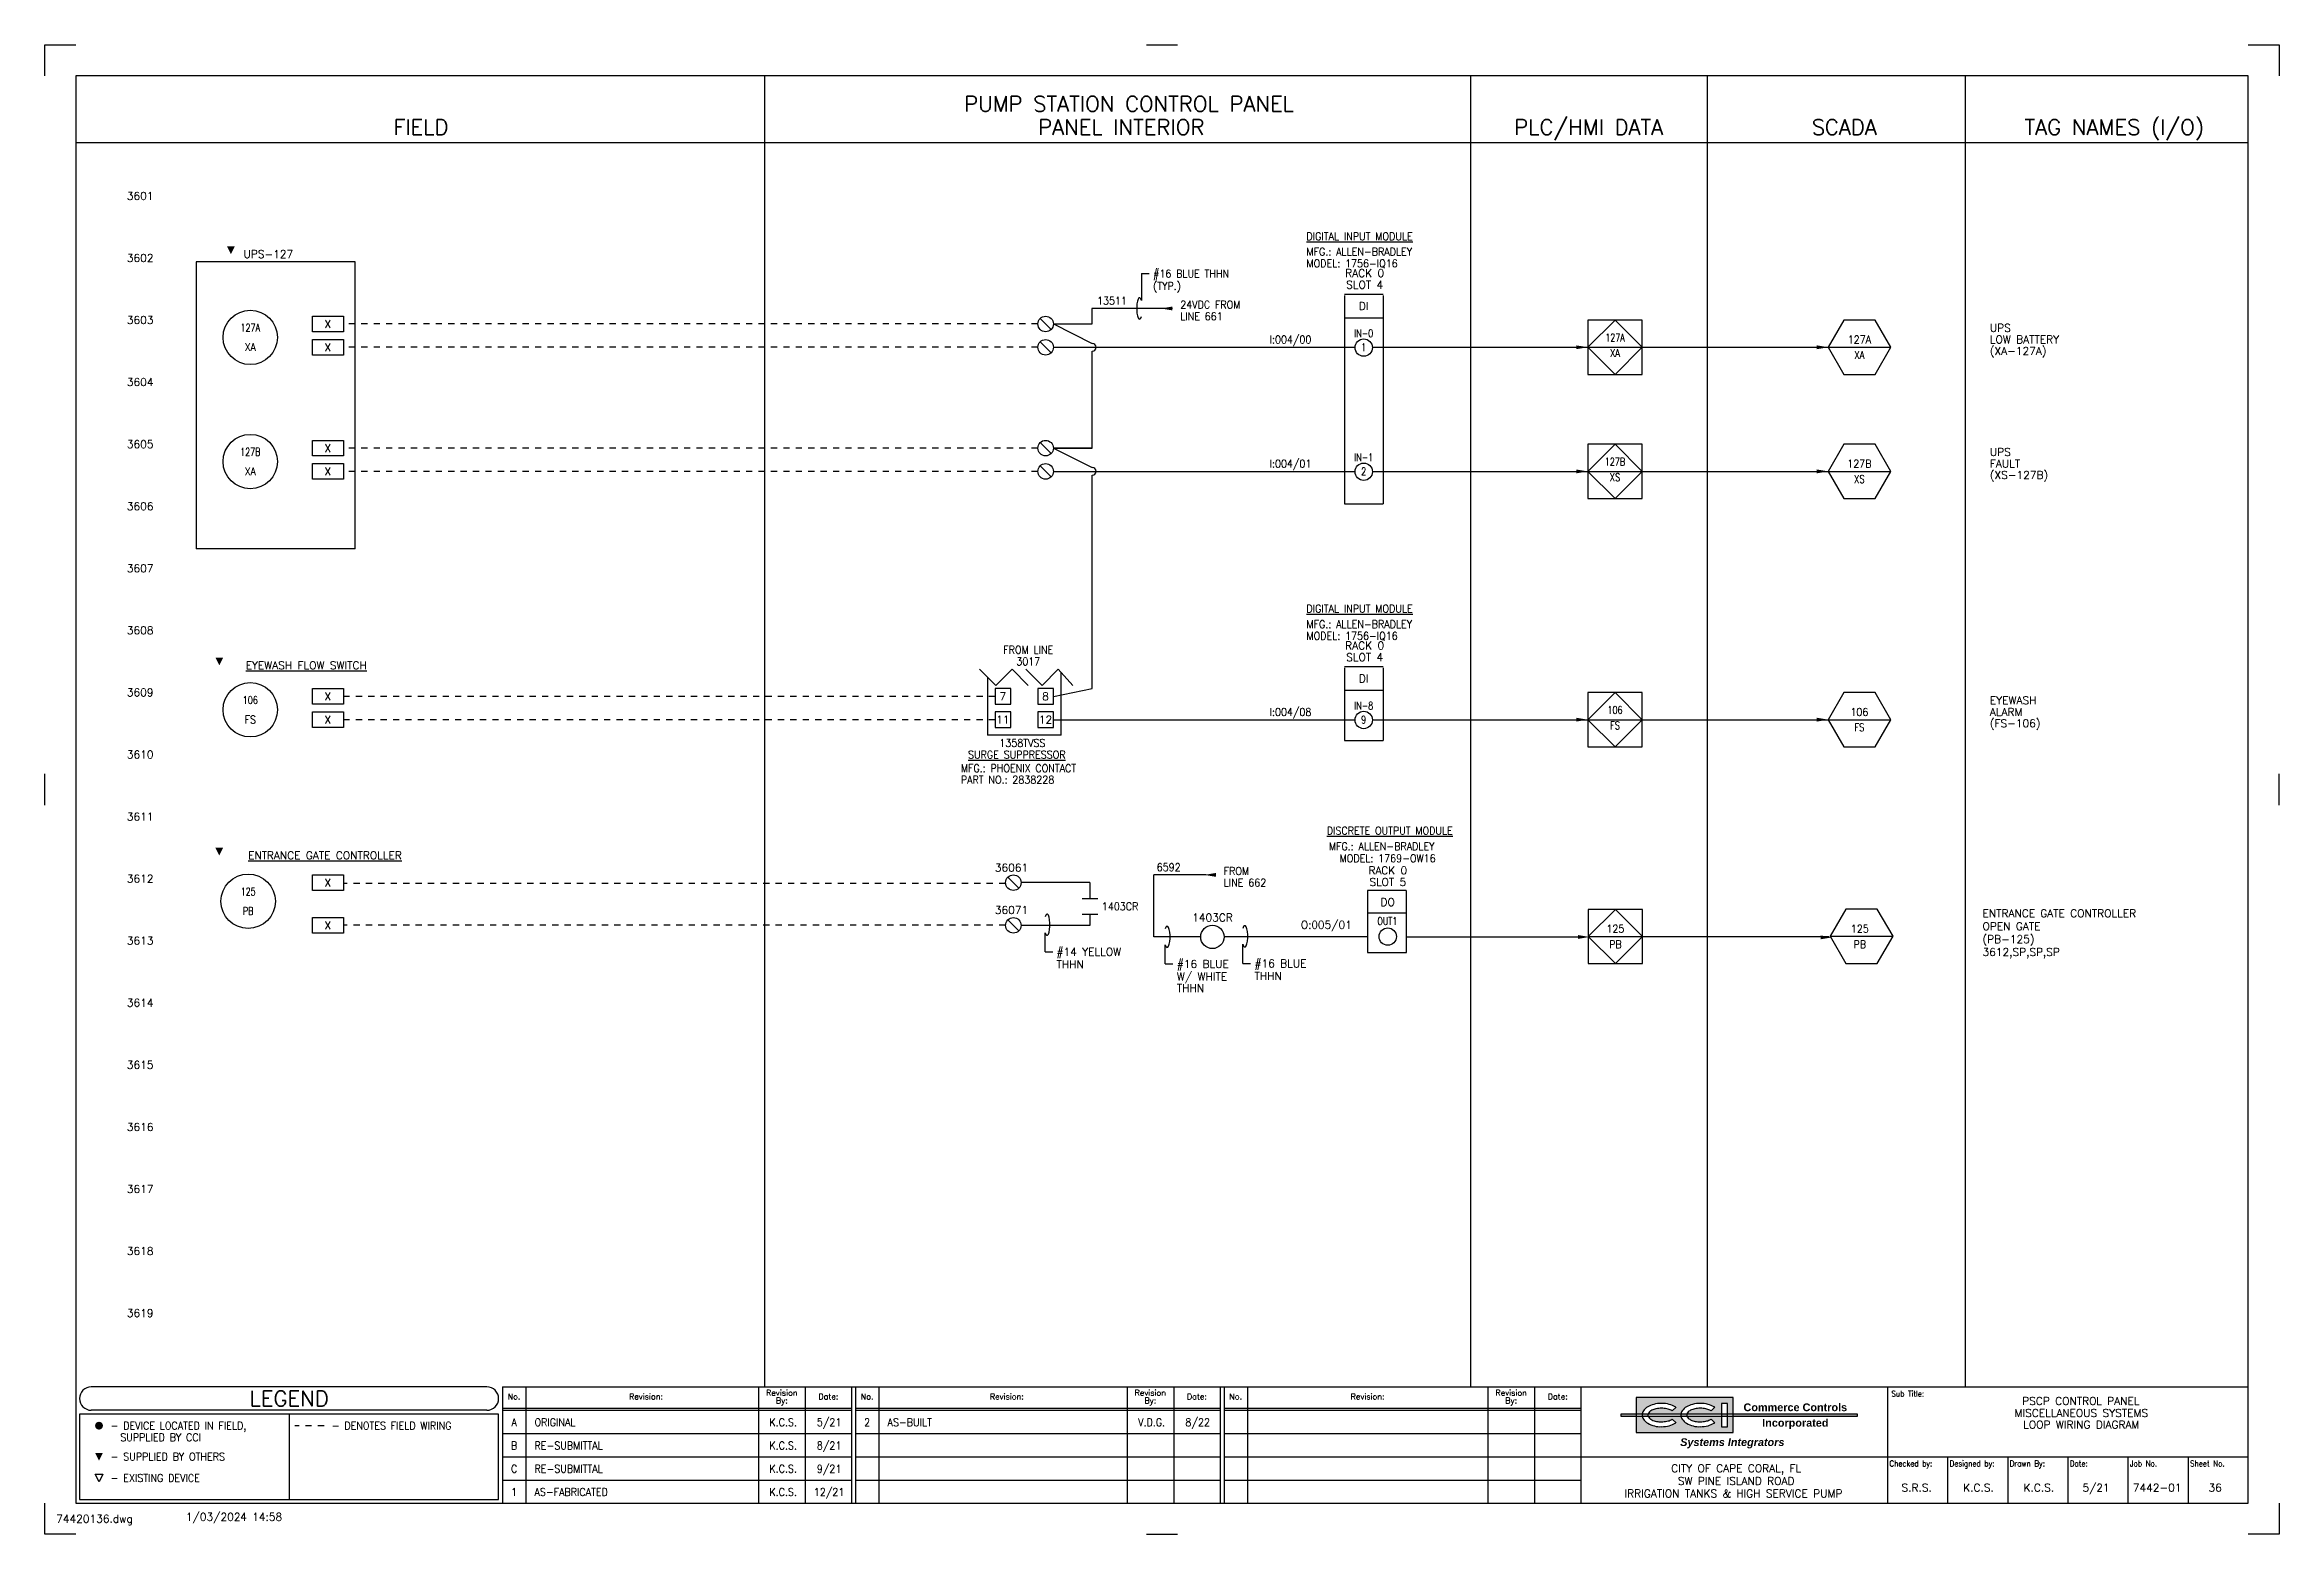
# Model space of a CAD drawing. Extents: x 0 to 36, y 0 to 24.
import ezdxf
from ezdxf.enums import TextEntityAlignment as Align

# ---------------------------------------------------------------- set-up
doc = ezdxf.new("R2010")
doc.units = 0
doc.header["$LTSCALE"] = 0.5
doc.header["$MEASUREMENT"] = 0
doc.linetypes.add('HIDDEN2', pattern=[0.1875, 0.125, -0.0625])
doc.layers.get('0').update_dxf_attribs({"linetype": 'CONTINUOUS'})
for name, color, linetype in [('02_i1769-IF8-ANALOG-', 32, 'CONTINUOUS'), ('BORDER', 2, 'CONTINUOUS'), ('CUT-MARK', 5, 'CONTINUOUS')]:
    doc.layers.add(name, color=color, linetype=linetype)
doc.styles.add('arial', font='arialbd.ttf')
doc.styles.add('arialitalic', font='arialbi.ttf')
doc.styles.add('ROMANS', font='ROMANS.shx')
doc.linetypes.add('FENCELINE1', pattern='A,0.25,-0.1,[133,ltypeshp.shx,S=0.1,R=0,X=-0.1,Y=0],-0.1,1', length=1.45)

# ---------------------------------------------------------------- blocks, each defined once
blk = doc.blocks.new('CUTMARK')
at = {"color": 5}
for p, q in [((0, 23.5), (0, 24)), ((0, 24), (0.5, 24)), ((17.75, 24), (18.25, 24)), ((35.5, 24), (36, 24)), ((36, 24), (36, 23.5)), ((0, 11.75), (0, 12.25)), ((36, 11.75), (36, 12.25)), ((0, 0), (0, 0.5)), ((36, 0.5), (36, 0)), ((0.5, 0), (0, 0)), ((17.75, 0), (18.25, 0)), ((36, 0), (35.5, 0))]:
    blk.add_line(p, q, dxfattribs=at)
blk = doc.blocks.new('FCIRLEG')
at = {"color": 5, "const_width": 0.0625}
blk.add_lwpolyline([(-0.03125, 0, 1), (0.03125, 0, 1)], format="xyb", close=True, dxfattribs=at)
blk = doc.blocks.new('FTRIULEG')
at = {"color": 5}
blk.add_solid([(0, 0.125), (0, 0.125), (-0.0625, 0), (0.0625, 0)], dxfattribs=at)
blk = doc.blocks.new('CCILOGO3')
h = blk.add_hatch(color=256)
h.paths.add_polyline_path([(25.922, 2.094, -0.060974), (26.047, 2.109, -0.060974), (26.172, 2.094, -0.074343), (26.268, 2.054, -0.016679), (26.281, 2.046), (26.221, 1.988, 0.036094), (26.202, 1.999, 0.064948), (26.135, 2.022, 0.051099), (26.047, 2.031, 0.051099), (25.958, 2.022, 0.064948), (25.892, 1.999, 0.104203), (25.841, 1.959, 0.105248), (25.83, 1.937), (26.36, 1.937, -0.117879), (26.38, 1.988, -0.106943), (26.451, 2.054, -0.074343), (26.547, 2.094, -0.060974), (26.672, 2.109, -0.060974), (26.797, 2.094, -0.074343), (26.893, 2.054, -0.016679), (26.906, 2.046), (26.846, 1.988, 0.036094), (26.827, 1.999, 0.064948), (26.76, 2.022, 0.051099), (26.672, 2.031, 0.051099), (26.583, 2.022, 0.064948), (26.517, 1.999, 0.104203), (26.466, 1.959, 0.105248), (26.455, 1.937), (27.016, 1.937), (27.016, 2.109), (27.109, 2.109), (27.109, 1.937), (27.203, 1.937), (27.203, 2.203), (25.641, 2.203), (25.641, 1.937), (25.735, 1.937, -0.117879), (25.755, 1.988, -0.106943), (25.826, 2.054, -0.074343)])
h.paths.add_polyline_path([(25.826, 1.789, -0.106943), (25.755, 1.856, -0.117879), (25.735, 1.906), (25.641, 1.906), (25.641, 1.641), (27.203, 1.641), (27.203, 1.906), (27.109, 1.906), (27.109, 1.734), (27.016, 1.734), (27.016, 1.906), (26.455, 1.906, 0.105248), (26.466, 1.885, 0.104203), (26.517, 1.845, 0.064948), (26.592, 1.819, 0.063643), (26.672, 1.812, 0.051099), (26.76, 1.822, 0.064948), (26.827, 1.845, 0.036094), (26.846, 1.856), (26.906, 1.798, -0.016679), (26.893, 1.789, -0.074343), (26.797, 1.75, -0.060974), (26.672, 1.734, -0.074995), (26.558, 1.745, -0.074343), (26.451, 1.789, -0.106943), (26.38, 1.856, -0.117879), (26.36, 1.906), (25.83, 1.906, 0.105248), (25.841, 1.885, 0.104203), (25.892, 1.845, 0.064948), (25.967, 1.819, 0.063643), (26.047, 1.812, 0.051099), (26.135, 1.822, 0.064948), (26.202, 1.845, 0.036094), (26.221, 1.856), (26.281, 1.798, -0.016679), (26.268, 1.789, -0.074343), (26.172, 1.75, -0.060974), (26.047, 1.734, -0.074995), (25.933, 1.745, -0.074343)])
h.paths.add_polyline_path([(25.641, 1.906), (25.641, 1.937), (25.391, 1.937), (25.391, 1.906)])
h.paths.add_polyline_path([(25.83, 1.906, -0.068202), (25.828, 1.922, -0.068202), (25.83, 1.937), (25.735, 1.937, 0.033731), (25.734, 1.922, 0.033731), (25.735, 1.906)])
h.paths.add_polyline_path([(26.455, 1.906, -0.068202), (26.453, 1.922, -0.068202), (26.455, 1.937), (26.36, 1.937, 0.033731), (26.359, 1.922, 0.033731), (26.36, 1.906)])
h.paths.add_polyline_path([(27.109, 1.906), (27.109, 1.937), (27.016, 1.937), (27.016, 1.906)])
h.paths.add_polyline_path([(29.203, 1.906), (29.203, 1.937), (27.203, 1.937), (27.203, 1.906)])
for p, q in [((27.203, 2.203), (25.641, 2.203)), ((25.641, 2.203), (25.641, 1.641)), ((27.203, 1.641), (27.203, 2.203)), ((29.203, 1.937), (25.391, 1.937)), ((25.391, 1.937), (25.391, 1.906)), ((25.391, 1.906), (29.203, 1.906)), ((26.221, 1.988), (26.281, 2.046)), ((26.221, 1.856), (26.281, 1.798)), ((26.846, 1.988), (26.906, 2.046)), ((26.846, 1.856), (26.906, 1.798)), ((27.109, 2.109), (27.016, 2.109)), ((27.016, 2.109), (27.016, 1.734)), ((27.109, 1.734), (27.109, 2.109)), ((29.203, 1.906), (29.203, 1.937)), ((25.641, 1.641), (27.203, 1.641)), ((27.016, 1.734), (27.109, 1.734))]:
    blk.add_line(p, q)
for centre, radius, start, end in [((25.851, 1.922), 0.116, 145.3805, 180), ((25.851, 1.922), 0.116, 180, 214.6195), ((25.944, 1.857), 0.23, 120.9638, 145.3805), ((25.944, 1.987), 0.23, 214.6195, 239.0362), ((26.006, 1.754), 0.35, 103.9568, 120.9638), ((25.886, 1.922), 0.0581, 140.3607, 180), ((25.886, 1.922), 0.0581, 180, 219.6393), ((25.962, 1.859), 0.157, 116.5651, 140.3607), ((25.962, 1.985), 0.157, 219.6393, 243.4349), ((26.013, 1.757), 0.271, 101.7009, 116.5651), ((26.028, 2.117), 0.305, 243.4349, 258.2991), ((26.047, 1.59), 0.519, 90, 103.9568), ((26.047, 1.595), 0.436, 90, 101.7009), ((26.031, 2.129), 0.317, 258.2991, 272.8654), ((26.047, 1.59), 0.519, 76.0432, 90), ((26.047, 1.595), 0.436, 78.2991, 90), ((26.047, 2.249), 0.436, 270, 281.7009), ((26.08, 1.757), 0.271, 63.4349, 78.2991), ((26.08, 2.087), 0.271, 281.7009, 296.5651), ((26.088, 1.754), 0.35, 59.0362, 76.0432), ((26.131, 1.859), 0.157, 55.1664, 63.4349), ((26.131, 1.985), 0.157, 296.5651, 304.8336), ((26.149, 1.857), 0.23, 55.214, 59.0362), ((26.476, 1.922), 0.116, 145.3805, 180), ((26.476, 1.922), 0.116, 180, 214.6195), ((26.569, 1.857), 0.23, 120.9638, 145.3805), ((26.569, 1.987), 0.23, 214.6195, 239.0362), ((26.631, 1.754), 0.35, 103.9568, 120.9638), ((26.511, 1.922), 0.0581, 140.3607, 180), ((26.511, 1.922), 0.0581, 180, 219.6393), ((26.587, 1.859), 0.157, 116.5651, 140.3607), ((26.587, 1.985), 0.157, 219.6393, 243.4349), ((26.638, 1.757), 0.271, 101.7009, 116.5651), ((26.653, 2.117), 0.305, 243.4349, 258.2991), ((26.672, 1.59), 0.519, 90, 103.9568), ((26.672, 1.595), 0.436, 90, 101.7009), ((26.656, 2.129), 0.317, 258.2991, 272.8654), ((26.672, 1.59), 0.519, 76.0432, 90), ((26.672, 1.595), 0.436, 78.2991, 90), ((26.672, 2.249), 0.436, 270, 281.7009), ((26.705, 1.757), 0.271, 63.4349, 78.2991), ((26.705, 2.087), 0.271, 281.7009, 296.5651), ((26.713, 1.754), 0.35, 59.0362, 76.0432), ((26.756, 1.859), 0.157, 55.1664, 63.4349), ((26.756, 1.985), 0.157, 296.5651, 304.8336), ((26.774, 1.857), 0.23, 55.214, 59.0362), ((26.027, 2.125), 0.391, 239.0362, 256.0432), ((26.025, 2.118), 0.384, 256.0432, 273.1986), ((26.047, 2.253), 0.519, 270, 283.9568), ((26.088, 2.09), 0.35, 283.9568, 300.9638), ((26.149, 1.987), 0.23, 300.9638, 304.786), ((26.652, 2.125), 0.391, 239.0362, 256.0432), ((26.65, 2.118), 0.384, 256.0432, 273.1986), ((26.672, 2.253), 0.519, 270, 283.9568), ((26.713, 2.09), 0.35, 283.9568, 300.9638), ((26.774, 1.987), 0.23, 300.9638, 304.786)]:
    blk.add_arc(centre, radius, start, end)
for s, style, p in [('Commerce Controls', 'arial', (28.203, 1.984)), ('Incorporated', 'arial', (28.203, 1.734)), ('Systems Integrators', 'arialitalic', (27.188, 1.422))]:
    blk.add_text(s, height=0.125, dxfattribs=dict(style=style)).set_placement(p, align=Align.CENTER)
blk = doc.blocks.new('LARROW')
at = {"color": 5}
blk.add_solid([(0.125, 0.03125), (0.125, -0.03125), (-0.0625, 0)], dxfattribs=at)
blk = doc.blocks.new('TERM')
at = {"color": 1}
blk.add_line((-0.088, 0.088), (0.088, -0.088), dxfattribs=at)
blk.add_circle((0, 0), 0.125, dxfattribs=at)
blk = doc.blocks.new('RARROW')
at = {"color": 5}
blk.add_solid([(-0.125, 0.03125), (-0.125, -0.03125), (0.0625, 0)], dxfattribs=at)
blk = doc.blocks.new('conno')
at = {"color": 5}
for p, q in [((-0.125, 0.125), (-0.125, -0.125)), ((0.125, 0.125), (0.125, -0.125))]:
    blk.add_line(p, q, dxfattribs=at)
at = {"color": 5, "style": 'ROMANS'}
blk.add_attdef('NUMBER', text='', height=0.125, dxfattribs=at).set_placement((0, 0.1875), align=Align.CENTER)
blk = doc.blocks.new('VNUMHAND')
at = {"color": 5}
blk.add_line((0, 0), (0, -0.309), dxfattribs=at)
at = {"color": 5, "linetype": 'Continuous'}
blk.add_polyline3d([(0, -0.309, 0), (-0.012, -0.281, 0), (-0.026, -0.267, 0), (-0.04, -0.269, 0), (-0.054, -0.286, 0), (-0.065, -0.318, 0), (-0.073, -0.361, 0), (-0.078, -0.411, 0), (-0.078, -0.464, 0), (-0.073, -0.514, 0), (-0.065, -0.557, 0), (-0.054, -0.589, 0), (-0.04, -0.606, 0), (-0.026, -0.608, 0), (-0.012, -0.594, 0), (0, -0.566, 0)], dxfattribs=at)
blk = doc.blocks.new('11')
at = {"style": 'ROMANS', "width": 0.9}
for s, p in [('C', (7.562, 0.993)), ('K.C.S.', (11.896, 0.993)), ('9/21', (12.637, 0.993))]:
    blk.add_text(s, height=0.125, dxfattribs=at).set_placement(p, align=Align.CENTER)
blk.add_text('RE-SUBMITTAL', height=0.125, dxfattribs=at).set_placement((7.891, 0.993))
blk = doc.blocks.new('14')
at = {"style": 'ROMANS', "width": 0.9}
for s, p in [('1', (7.563, 0.618)), ('K.C.S.', (11.896, 0.618)), ('12/21', (12.637, 0.618))]:
    blk.add_text(s, height=0.125, dxfattribs=at).set_placement(p, align=Align.CENTER)
blk.add_text('AS-FABRICATED', height=0.125, dxfattribs=at).set_placement((7.891, 0.618))
blk = doc.blocks.new('DrawingName')
at = {"color": 0, "linetype": 'Continuous', "insert": (0.1875, 0.3125), "char_height": 0.125, "attachment_point": 1, "style": 'ROMANS'}
blk.add_mtext('74420136.dwg', dxfattribs=at)
blk = doc.blocks.new('dwgfilename')
at = {"color": 0, "linetype": 'Continuous'}
blk.add_blockref('DrawingName', (0, 0), dxfattribs=at)
blk = doc.blocks.new('dwgdate')
at = {"color": 0, "linetype": 'Continuous', "insert": (2.1875, 0.34375), "char_height": 0.125, "attachment_point": 1, "style": 'ROMANS'}
blk.add_mtext(' 1/03/2024 14:58', dxfattribs=at)
blk = doc.blocks.new('Drawing_Name_Date_Panel_Layout')
at = {"linetype": 'Continuous'}
for name in ['dwgdate', 'dwgfilename']:
    blk.add_blockref(name, (0, 0), dxfattribs=at)

msp = doc.modelspace()

# ---------------------------------------------------------------- linework, layer by layer
at = {"linetype": 'Continuous'}
for p, q in [((11.594, 23.5), (11.594, 2.375)), ((22.969, 23.5), (22.969, 2.375)), ((26.781, 23.5), (26.781, 2.375)), ((30.938, 23.5), (30.938, 2.375)), ((0.5, 22.422), (35.5, 22.422)), ((5, 20.5), (2.438, 20.5)), ((2.438, 20.5), (2.438, 15.875)), ((5, 15.875), (5, 20.5)), ((21.562, 19.976), (20.938, 19.976)), ((20.938, 19.96), (20.938, 18.788)), ((21.562, 19.96), (21.562, 18.788)), ((4.313, 19.625), (4.813, 19.625)), ((4.313, 19.375), (4.313, 19.625)), ((4.813, 19.625), (4.813, 19.375)), ((16.25, 19.5), (16.875, 19.5)), ((16.25, 19.5), (16.875, 19.187)), ((16.875, 19.5), (16.875, 19.75)), ((20.938, 19.75), (20.938, 16.601)), ((20.938, 19.601), (21.562, 19.601)), ((21.562, 19.75), (21.562, 16.601)), ((4.813, 19.375), (4.313, 19.375)), ((4.313, 19), (4.313, 19.25)), ((4.313, 19.25), (4.813, 19.25)), ((4.813, 19.25), (4.813, 19)), ((16.25, 19.125), (21.11, 19.125)), ((24.86, 19.125), (25.735, 19.125)), ((28.73, 19.125), (29.74, 19.125)), ((4.813, 19), (4.313, 19)), ((16.875, 17.5), (16.875, 19.062)), ((4.313, 17.625), (4.813, 17.625)), ((4.313, 17.375), (4.313, 17.625)), ((4.813, 17.375), (4.313, 17.375)), ((4.813, 17.625), (4.813, 17.375)), ((16.25, 17.5), (16.875, 17.5)), ((16.875, 17.5), (16.25, 17.5)), ((16.25, 17.5), (16.875, 17.187)), ((4.313, 17), (4.313, 17.25)), ((4.313, 17.25), (4.813, 17.25)), ((4.813, 17), (4.313, 17)), ((4.813, 17.25), (4.813, 17)), ((16.25, 17.125), (21.11, 17.125)), ((16.875, 13.625), (16.875, 17.062)), ((24.86, 17.125), (25.735, 17.125)), ((28.73, 17.125), (29.74, 17.125)), ((20.938, 16.601), (21.562, 16.601)), ((5, 15.875), (2.438, 15.875)), ((15.062, 13.938), (15.323, 13.674)), ((15.188, 13.811), (15.188, 12.875)), ((15.323, 13.674), (15.584, 13.938)), ((15.584, 13.938), (15.844, 13.674)), ((15.807, 13.938), (16.068, 13.674)), ((16.068, 13.674), (16.329, 13.938)), ((16.329, 13.938), (16.562, 13.674)), ((16.375, 12.875), (16.375, 13.886)), ((21.562, 13.976), (20.938, 13.976)), ((20.938, 13.96), (20.938, 12.788)), ((21.562, 13.96), (21.562, 12.788)), ((4.313, 13.625), (4.813, 13.625)), ((4.313, 13.375), (4.313, 13.625)), ((4.813, 13.375), (4.313, 13.375)), ((4.813, 13.625), (4.813, 13.375)), ((15.312, 13.625), (15.312, 13.375)), ((15.562, 13.625), (15.312, 13.625)), ((15.312, 13.375), (15.562, 13.375)), ((15.562, 13.375), (15.562, 13.625)), ((16, 13.625), (16, 13.375)), ((16.25, 13.625), (16, 13.625)), ((16, 13.375), (16.25, 13.375)), ((16.25, 13.375), (16.25, 13.625)), ((16.25, 13.5), (16.875, 13.625)), ((20.938, 13.601), (21.562, 13.601)), ((4.313, 13), (4.313, 13.25)), ((4.313, 13.25), (4.813, 13.25)), ((4.813, 13), (4.313, 13)), ((4.813, 13.25), (4.813, 13)), ((15.312, 13.25), (15.312, 13)), ((15.562, 13.25), (15.312, 13.25)), ((15.312, 13), (15.562, 13)), ((15.562, 13), (15.562, 13.25)), ((16, 13.25), (16, 13)), ((16.25, 13.25), (16, 13.25)), ((16, 13), (16.25, 13)), ((16.25, 13), (16.25, 13.25)), ((16.25, 13.125), (21.11, 13.125)), ((24.86, 13.125), (25.735, 13.125)), ((28.73, 13.125), (29.74, 13.125)), ((16.375, 12.875), (15.188, 12.875)), ((20.938, 12.788), (21.562, 12.788)), ((4.313, 10.375), (4.313, 10.625)), ((4.313, 10.625), (4.813, 10.625)), ((4.813, 10.625), (4.813, 10.375)), ((16.838, 10.499), (16.838, 10.257)), ((16.839, 10.494), (16.839, 10.237)), ((17.867, 9.624), (17.867, 10.624)), ((4.813, 10.375), (4.313, 10.375)), ((21.934, 10.373), (21.309, 10.373)), ((21.312, 10.375), (21.312, 9.375)), ((21.935, 10.372), (21.936, 9.375)), ((4.313, 9.687), (4.313, 9.937)), ((4.313, 9.937), (4.813, 9.937)), ((4.813, 9.937), (4.813, 9.687)), ((16.838, 9.987), (16.838, 9.811)), ((21.935, 10.005), (21.31, 10.005)), ((4.813, 9.687), (4.313, 9.687)), ((21.312, 9.375), (21.938, 9.375)), ((24.867, 9.631), (25.742, 9.631)), ((28.766, 9.636), (29.777, 9.636)), ((28.834, 9.636), (29.709, 9.636)), ((0.875, 0.844), (0.813, 0.969)), ((0.813, 0.969), (0.938, 0.969)), ((0.938, 0.969), (0.875, 0.844))]:
    msp.add_line(p, q, dxfattribs=at)
at = {"color": 5}
for q in [(17.669, 19.878), (17.794, 20.312)]:
    msp.add_line((17.669, 20.312), q, dxfattribs=at)
at = {"linetype": 'HIDDEN2'}
for p, q in [((16, 19.5), (4.812, 19.5)), ((16, 19.125), (4.812, 19.125)), ((16, 17.5), (4.812, 17.5)), ((16, 17.125), (4.812, 17.125)), ((15.312, 13.5), (4.812, 13.5)), ((15.312, 13.125), (4.812, 13.125)), ((15.475, 10.487), (4.813, 10.487)), ((15.475, 9.812), (4.813, 9.812)), ((4.5, 1.75), (4.031, 1.75))]:
    msp.add_line(p, q, dxfattribs=at)
at = {"color": 0, "linetype": 'Continuous'}
for p, q in [((18.169, 19.75), (16.872, 19.75)), ((25.735, 19.562), (24.86, 19.562)), ((24.86, 19.562), (24.86, 18.688)), ((25.298, 19.562), (24.86, 19.125)), ((25.735, 19.125), (25.298, 19.562)), ((25.735, 18.688), (25.735, 19.562)), ((24.86, 19.125), (25.298, 18.688)), ((25.298, 18.688), (25.735, 19.125)), ((24.86, 18.688), (25.735, 18.688)), ((25.735, 17.562), (24.86, 17.562)), ((24.86, 17.562), (24.86, 16.688)), ((25.298, 17.562), (24.86, 17.125)), ((25.735, 17.125), (25.298, 17.562)), ((25.735, 16.688), (25.735, 17.562)), ((24.86, 17.125), (25.298, 16.688)), ((25.298, 16.688), (25.735, 17.125)), ((24.86, 16.688), (25.735, 16.688)), ((25.735, 13.562), (24.86, 13.562)), ((24.86, 13.562), (24.86, 12.688)), ((25.298, 13.562), (24.86, 13.125)), ((25.735, 13.125), (25.298, 13.562)), ((25.735, 12.688), (25.735, 13.562)), ((24.86, 13.125), (25.298, 12.688)), ((25.298, 12.688), (25.735, 13.125)), ((24.86, 12.688), (25.735, 12.688)), ((18.713, 10.624), (17.867, 10.624)), ((25.305, 10.069), (24.867, 9.631)), ((24.867, 10.069), (24.867, 9.194)), ((25.742, 10.069), (24.867, 10.069)), ((25.742, 9.631), (25.305, 10.069)), ((25.742, 9.194), (25.742, 10.069)), ((16.116, 9.384), (16.241, 9.384)), ((18.625, 9.624), (17.867, 9.624)), ((21.312, 9.624), (19, 9.624)), ((24.867, 9.631), (25.305, 9.194)), ((25.305, 9.194), (25.742, 9.631)), ((18.052, 9.189), (18.177, 9.189)), ((19.303, 9.197), (19.428, 9.197)), ((24.867, 9.194), (25.742, 9.194)), ((7.313, 0.562), (7.313, 1.937))]:
    msp.add_line(p, q, dxfattribs=at)
at = {"color": 0, "linetype": 'FENCELINE1', "ltscale": 0.5}
for p, q in [((21.39, 19.125), (24.86, 19.125)), ((21.39, 17.125), (24.86, 17.125)), ((21.39, 13.125), (24.86, 13.125)), ((21.936, 9.627), (24.75, 9.627)), ((25.739, 9.627), (25.742, 9.627)), ((25.75, 9.631), (28.75, 9.631))]:
    msp.add_line(p, q, dxfattribs=at)
at = {"linetype": 'FENCELINE1', "ltscale": 0.5}
for p, q in [((25.735, 19.125), (28.798, 19.125)), ((25.735, 17.125), (28.798, 17.125)), ((25.735, 13.125), (28.798, 13.125))]:
    msp.add_line(p, q, dxfattribs=at)
for p, q in [((16.836, 10.499), (15.731, 10.499)), ((16.838, 9.811), (15.731, 9.811))]:
    msp.add_line(p, q)
at = {"color": 0}
for p, q in [((7.125, 2.375), (0.75, 2.375)), ((0.562, 1.937), (0.562, 0.562)), ((7.313, 1.937), (0.562, 1.937)), ((7.125, 2), (0.75, 2)), ((3.938, 1.937), (3.938, 0.562)), ((0.562, 0.562), (7.313, 0.562))]:
    msp.add_line(p, q, dxfattribs=at)
at = {"color": 2}
for p, q in [((7.375, 2.375), (13.062, 2.375)), ((7.375, 2.375), (7.375, 0.5)), ((7.75, 2.375), (7.75, 0.5)), ((11.5, 2.375), (11.5, 0.5)), ((12.25, 2.375), (12.25, 0.5)), ((13, 2.375), (13, 0.5)), ((13.062, 2.375), (13.062, 0.5)), ((13.062, 2.375), (19, 2.375)), ((13.437, 2.375), (13.437, 0.5)), ((17.437, 2.375), (17.437, 0.5)), ((18.188, 2.375), (18.188, 0.5)), ((18.938, 2.375), (18.938, 0.5)), ((19, 2.375), (24.75, 2.375)), ((19, 2.375), (19, 0.5)), ((19.375, 2.375), (19.375, 0.5)), ((23.25, 2.375), (23.25, 0.5)), ((24, 2.375), (24, 0.5)), ((24.754, 2.375), (35.5, 2.375)), ((24.754, 0.5), (24.754, 2.375)), ((29.688, 2.375), (29.688, 0.5)), ((7.375, 2.031), (12.996, 2.031)), ((7.375, 2), (13, 2)), ((13.062, 2.031), (18.933, 2.031)), ((13.062, 2), (18.938, 2)), ((19, 2.031), (24.746, 2.031)), ((19, 2), (24.75, 2)), ((7.375, 1.625), (13, 1.625)), ((13.062, 1.625), (18.938, 1.625)), ((19, 1.625), (24.75, 1.625)), ((7.375, 1.25), (13, 1.25)), ((13.062, 1.25), (18.938, 1.25)), ((19, 1.25), (24.75, 1.25)), ((24.754, 1.25), (35.5, 1.25)), ((30.656, 1.25), (30.656, 0.5)), ((31.625, 1.25), (31.625, 0.5)), ((32.594, 1.25), (32.594, 0.5)), ((33.562, 1.25), (33.562, 0.5)), ((34.531, 1.25), (34.531, 0.5)), ((7.375, 0.875), (13, 0.875)), ((13.062, 0.875), (18.938, 0.875)), ((19, 0.875), (24.75, 0.875))]:
    msp.add_line(p, q, dxfattribs=at)
at = {"color": 0}
for points in [[(28.983, 19.562), (28.73, 19.125), (28.983, 18.688), (29.488, 18.688), (29.74, 19.125), (29.488, 19.562)], [(28.983, 17.562), (28.73, 17.125), (28.983, 16.688), (29.488, 16.688), (29.74, 17.125), (29.488, 17.562)], [(28.983, 13.562), (28.73, 13.125), (28.983, 12.688), (29.488, 12.688), (29.74, 13.125), (29.488, 13.562)], [(29.019, 10.074), (28.766, 9.636), (29.019, 9.199), (29.524, 9.199), (29.777, 9.636), (29.524, 10.074)]]:
    msp.add_lwpolyline(points, close=True, dxfattribs=at)
at = {"color": 5, "linetype": 'Continuous'}
msp.add_polyline3d([(17.669, 19.878, 0), (17.657, 19.907, 0), (17.643, 19.921, 0), (17.629, 19.919, 0), (17.616, 19.901, 0), (17.604, 19.869, 0), (17.596, 19.826, 0), (17.592, 19.776, 0), (17.592, 19.724, 0), (17.596, 19.674, 0), (17.604, 19.631, 0), (17.616, 19.599, 0), (17.629, 19.581, 0), (17.643, 19.579, 0), (17.657, 19.593, 0), (17.669, 19.622, 0)], dxfattribs=at)
at = {"linetype": 'Continuous'}
for centre in [(3.312, 19.284), (3.312, 17.284), (3.312, 13.284), (3.278, 10.199)]:
    msp.add_circle(centre, 0.438, dxfattribs=at)
at = {"color": 0, "linetype": 'Continuous'}
for centre in [(21.25, 19.12), (21.25, 17.12), (21.25, 13.12), (21.637, 9.63)]:
    msp.add_circle(centre, 0.14, dxfattribs=at)
at = {"color": 5}
msp.add_circle((18.812, 9.625), 0.188, dxfattribs=at)
at = {"linetype": 'Continuous'}
for centre in [(16.875, 19.125), (16.875, 17.125)]:
    msp.add_arc(centre, 0.0625, 270, 90, dxfattribs=at)
at = {"color": 0}
for centre, start, end in [((0.75, 2.187), 90, 270), ((7.125, 2.187), 270, 90)]:
    msp.add_arc(centre, 0.188, start, end, dxfattribs=at)
at = {"color": 5}
for points in [[(24.673, 19.156), (24.673, 19.094), (24.86, 19.125)], [(28.548, 19.156), (28.548, 19.094), (28.735, 19.125)], [(24.673, 17.156), (24.673, 17.094), (24.86, 17.125)], [(28.548, 17.156), (28.548, 17.094), (28.735, 17.125)], [(24.673, 13.156), (24.673, 13.094), (24.86, 13.125)], [(28.548, 13.156), (28.548, 13.094), (28.735, 13.125)]]:
    msp.add_solid(points, dxfattribs=at)
at = {"layer": 'BORDER', "color": 2}
for p, q in [((35.5, 23.5), (0.5, 23.5)), ((0.5, 23.5), (0.5, 0.5)), ((35.5, 0.5), (35.5, 23.5)), ((0.5, 0.5), (35.5, 0.5))]:
    msp.add_line(p, q, dxfattribs=at)

# ---------------------------------------------------------------- block references
at = {"rotation": 180}
for p in [(3, 20.75), (2.813, 14.125), (2.813, 11.062), (0.875, 1.312)]:
    msp.add_blockref('FTRIULEG', p, dxfattribs=at)
at = {"linetype": 'Continuous'}
for name, p in [('TERM', (16.125, 19.5)), ('TERM', (16.125, 19.125)), ('TERM', (16.125, 17.5)), ('TERM', (16.125, 17.125)), ('TERM', (15.606, 10.499)), ('TERM', (15.606, 9.811)), ('11', (0, 0)), ('14', (0, 0)), ('Drawing_Name_Date_Panel_Layout', (0, 0))]:
    msp.add_blockref(name, p, dxfattribs=at)
at = {"color": 0, "linetype": 'Continuous'}
for name, p in [('LARROW', (18.044, 19.75)), ('LARROW', (18.744, 10.624)), ('CCILOGO3', (0, 0)), ('FCIRLEG', (0.875, 1.75))]:
    msp.add_blockref(name, p, dxfattribs=at)
at = {"linetype": 'Continuous', "rotation": 270}
msp.add_blockref('conno', (16.84, 10.112), dxfattribs=at)
at = {"color": 0, "linetype": 'Continuous', "rotation": 180}
for p in [(16.116, 9.384), (18.052, 9.189), (19.303, 9.197)]:
    msp.add_blockref('VNUMHAND', p, dxfattribs=at)
at = {"linetype": 'Continuous', "xscale": -1, "rotation": 180}
for p in [(24.826, 9.624), (28.734, 9.618)]:
    msp.add_blockref('RARROW', p, dxfattribs=at)
at = {"layer": 'CUT-MARK'}
msp.add_blockref('CUTMARK', (0, 0), dxfattribs=at)

# ---------------------------------------------------------------- texts
at = {"style": 'ROMANS'}
for s, height, p in [('PUMP STATION CONTROL PANEL', 0.25, (17.469, 22.922)), ('PANEL INTERIOR', 0.25, (17.344, 22.547)), ('PSCP CONTROL PANEL ', 0.125, (32.846, 2.085)), ('MISCELLANEOUS SYSTEMS', 0.125, (32.81, 1.891)), ('LOOP WIRING DIAGRAM', 0.125, (32.81, 1.704)), ('CITY OF CAPE CORAL, FL', 0.125, (27.25, 1)), ('IRRIGATION TANKS & HIGH SERVICE PUMP ', 0.125, (27.25, 0.595)), ('SW PINE ISLAND ROAD', 0.125, (27.25, 0.798))]:
    msp.add_text(s, height=height, dxfattribs=at).set_placement(p, align=Align.CENTER)
at = {"linetype": 'Continuous', "style": 'ROMANS'}
for s, height, p in [('FIELD', 0.25, (6.062, 22.547)), ('PLC/HMI DATA', 0.25, (24.875, 22.547)), (' SCADA', 0.25, (28.906, 22.547)), ('TAG NAMES (I/O)', 0.25, (33.344, 22.547)), ('RACK 0', 0.125, (21.266, 20.257)), ('SLOT 4', 0.125, (21.266, 20.069)), ('DI', 0.125, (21.25, 19.726)), ('X', 0.125, (4.563, 19.437)), ('X', 0.125, (4.563, 19.062)), ('X', 0.125, (4.563, 17.437)), ('X', 0.125, (4.563, 17.062)), ('RACK 0', 0.125, (21.266, 14.257)), ('SLOT 4', 0.125, (21.266, 14.069)), ('DI', 0.125, (21.25, 13.726)), ('X', 0.125, (4.563, 13.437)), ('7', 0.125, (15.438, 13.437)), ('8', 0.125, (16.125, 13.437)), ('X', 0.125, (4.563, 13.062)), ('11', 0.125, (15.438, 13.062)), ('12', 0.125, (16.125, 13.062)), ('36061', 0.125, (15.574, 10.678)), ('X', 0.125, (4.563, 10.437)), ('RACK 0', 0.125, (21.638, 10.634)), ('SLOT 5', 0.125, (21.638, 10.447)), ('36071', 0.125, (15.574, 9.997)), ('DO', 0.125, (21.637, 10.123)), ('X', 0.125, (4.563, 9.75)), ('O:005/01', 0.125, (20.647, 9.757))]:
    msp.add_text(s, height=height, dxfattribs=at).set_placement(p, align=Align.CENTER)
for s, p in [('3601', (1.751, 21.501)), ('3602', (1.751, 20.501)), ('UPS-127', (4.001, 20.563)), ('3603', (1.751, 19.501)), ('3604', (1.751, 18.501)), ('3605', (1.751, 17.501)), ('3606', (1.751, 16.501)), ('3607', (1.751, 15.501)), ('3608', (1.751, 14.501)), ('%%UEYEWASH FLOW SWITCH', (5.188, 13.938)), ('3609', (1.751, 13.501)), ('3610', (1.751, 12.501)), ('3611', (1.751, 11.501)), ('%%UENTRANCE GATE CONTROLLER', (5.751, 10.876)), ('3612', (1.751, 10.501)), ('3613', (1.751, 9.501)), ('3614', (1.751, 8.501)), ('3615', (1.751, 7.501)), ('3616', (1.751, 6.501)), ('3617', (1.751, 5.501)), ('3618', (1.751, 4.501)), ('3619', (1.751, 3.501))]:
    msp.add_text(s, height=0.125, dxfattribs=at).set_placement(p, align=Align.RIGHT)
at = {"color": 0, "linetype": 'Continuous', "style": 'ROMANS', "width": 0.9}
for s, p in [('%%UDIGITAL INPUT MODULE', (20.327, 20.851)), ('MFG.: ALLEN-BRADLEY', (20.327, 20.601)), ('MODEL: 1756-IQ16', (20.327, 20.413)), ('#16 BLUE THHN', (17.857, 20.25)), ('(TYP.)', (17.857, 20.048)), ('%%UDIGITAL INPUT MODULE', (20.327, 14.851)), ('MFG.: ALLEN-BRADLEY', (20.327, 14.601)), ('MODEL: 1756-IQ16', (20.327, 14.413)), ('%%USURGE SUPPRESSOR', (14.875, 12.5)), ('MFG.: PHOENIX CONTACT', (14.76, 12.281)), ('PART NO.: 2838228', (14.76, 12.094)), ('%%UDISCRETE OUTPUT MODULE', (20.655, 11.273)), ('MFG.: ALLEN-BRADLEY', (20.689, 11.022)), ('MODEL: 1769-OW16', (20.861, 10.829))]:
    msp.add_text(s, height=0.125, dxfattribs=at).set_placement(p)
at = {"linetype": 'Continuous', "style": 'ROMANS'}
for s, width, p in [('13511', 0.9, (17.195, 19.812)), ('127A', 0.75, (3.312, 19.378)), ('XA', 0.9, (3.312, 19.065)), ('I:004/00', 0.9, (20.07, 19.187)), ('IN-0', 0.75, (21.25, 19.288)), ('1', 0.75, (21.25, 19.063)), ('127A', 0.75, (25.298, 19.219)), ('XA', 0.8, (25.298, 18.969)), ('127A', 0.9, (29.235, 19.187)), ('XA', 0.8, (29.235, 18.938)), ('127B', 0.75, (3.312, 17.378)), ('I:004/01', 0.9, (20.07, 17.187)), ('IN-1', 0.75, (21.25, 17.288)), ('127B', 0.75, (25.298, 17.219)), ('127B', 0.9, (29.235, 17.187)), ('XA', 0.9, (3.312, 17.065)), ('2', 0.75, (21.25, 17.063)), ('XS', 0.8, (25.298, 16.969)), ('XS', 0.8, (29.235, 16.938)), ('FROM LINE', 0.9, (15.845, 14.188)), ('3017', 0.9, (15.845, 14)), ('106', 0.75, (3.312, 13.378)), ('I:004/08', 0.9, (20.07, 13.187)), ('IN-8', 0.75, (21.25, 13.288)), ('106', 0.75, (25.298, 13.219)), ('FS', 0.9, (3.312, 13.065)), ('9', 0.75, (21.25, 13.063)), ('FS', 0.8, (25.298, 12.969)), ('106', 0.9, (29.235, 13.187)), ('FS', 0.8, (29.235, 12.938)), ('1358TVSS', 0.9, (15.75, 12.688)), ('6592', 0.9, (18.108, 10.686)), ('125', 0.75, (3.278, 10.293)), ('PB', 0.75, (3.278, 9.98)), ('1403CR', 0.9, (17.325, 10.054)), ('OUT1', 0.75, (21.63, 9.817)), ('125', 0.9, (25.305, 9.694)), ('125', 0.9, (29.242, 9.694)), ('PB', 0.9, (25.305, 9.444)), ('PB', 0.9, (29.242, 9.444))]:
    msp.add_text(s, height=0.125, dxfattribs=dict(at, width=width)).set_placement(p, align=Align.CENTER)
at = {"linetype": 'Continuous', "style": 'ROMANS', "width": 0.9}
for s, p in [('24VDC FROM', (18.294, 19.75)), ('LINE 661', (18.294, 19.562)), ('FROM', (18.994, 10.624)), ('LINE 662', (18.994, 10.436))]:
    msp.add_text(s, height=0.125, dxfattribs=at).set_placement(p)
at = {"color": 7, "linetype": 'Continuous', "style": 'ROMANS'}
for s, p in [('UPS', (31.337, 19.375)), ('LOW BATTERY', (31.337, 19.188)), ('(XA-127A)', (31.337, 19.004)), ('UPS', (31.337, 17.375)), ('FAULT', (31.337, 17.188)), ('(XS-127B)', (31.337, 17.004)), ('EYEWASH', (31.337, 13.375)), ('ALARM', (31.337, 13.188)), ('(FS-106)', (31.337, 13.004))]:
    msp.add_text(s, height=0.125, dxfattribs=at).set_placement(p)
at = {"color": 0, "linetype": 'Continuous', "style": 'ROMANS'}
for s, p in [('#14 YELLOW', (16.303, 9.322)), ('THHN', (16.303, 9.119)), ('W/ WHITE', (18.24, 8.924)), ('#16 BLUE', (18.24, 9.127)), ('THHN', (19.491, 8.932)), ('#16 BLUE', (19.491, 9.134)), ('THHN', (18.24, 8.737))]:
    msp.add_text(s, height=0.125, dxfattribs=at).set_placement(p)
at = {"color": 0, "style": 'ROMANS'}
msp.add_text('LEGEND', height=0.25, dxfattribs=at).set_placement((3.938, 2.062), align=Align.CENTER)
at = {"color": 2, "style": 'ROMANS'}
for s, p in [('No.', (7.562, 2.219)), ('Revision:', (9.687, 2.219)), ('Revision', (11.875, 2.281)), ('By:', (11.875, 2.156)), ('Date:', (12.625, 2.219)), ('No.', (13.25, 2.219)), ('Revision:', (15.5, 2.219)), ('Revision', (17.812, 2.281)), ('By:', (17.812, 2.156)), ('Date:', (18.562, 2.219)), ('No.', (19.187, 2.219)), ('Revision:', (21.312, 2.219)), ('Revision', (23.625, 2.281)), ('By:', (23.625, 2.156)), ('Date:', (24.375, 2.219))]:
    msp.add_text(s, height=0.0938, dxfattribs=at).set_placement(p, align=Align.MIDDLE_CENTER)
at = {"color": 2, "style": 'ROMANS', "width": 0.9}
for s, height, p in [('Sub Title:', 0.0938, (29.75, 2.219)), ('Checked by:', 0.09375, (29.719, 1.094)), ('Designed by:', 0.09375, (30.688, 1.094)), ('Drawn By:', 0.0938, (31.656, 1.094)), ('Date:', 0.0938, (32.625, 1.094)), ('Job No.', 0.0938, (33.594, 1.094)), ('Sheet No.', 0.0938, (34.562, 1.094))]:
    msp.add_text(s, height=height, dxfattribs=at).set_placement(p)
at = {"style": 'ROMANS', "width": 0.9}
for s, p in [('- DEVICE LOCATED IN FIELD,', (1.063, 1.687)), ('- DENOTES FIELD WIRING', (4.625, 1.687)), ('ORIGINAL', (7.891, 1.743)), ('AS-BUILT', (13.579, 1.743)), ('  SUPPLIED BY CCI', (1.063, 1.5)), ('RE-SUBMITTAL', (7.891, 1.368)), ('- SUPPLIED BY OTHERS', (1.063, 1.187)), ('- EXISTING DEVICE', (1.063, 0.844))]:
    msp.add_text(s, height=0.125, dxfattribs=at).set_placement(p)
for s, p in [('A', (7.562, 1.743)), ('K.C.S.', (11.896, 1.743)), ('5/21', (12.637, 1.743)), ('2', (13.25, 1.743)), ('V.D.G.', (17.833, 1.743)), ('8/22', (18.575, 1.743)), ('B', (7.562, 1.368)), ('K.C.S.', (11.896, 1.368)), ('8/21', (12.637, 1.368))]:
    msp.add_text(s, height=0.125, dxfattribs=at).set_placement(p, align=Align.CENTER)
at = {"style": 'ROMANS'}
msp.add_attdef('1403CR', text='', height=0.125, dxfattribs=at).set_placement((18.812, 9.875), align=Align.CENTER)
at = {"layer": '02_i1769-IF8-ANALOG-', "color": 0, "linetype": 'Continuous', "insert": (31.218, 10.068), "char_height": 0.125, "attachment_point": 1, "style": 'ROMANS'}
msp.add_mtext_dynamic_manual_height_columns('ENTRANCE GATE CONTROLLER\\POPEN GATE\\P(PB-125)\\P3612,SP,SP,SP', width=3.46977, gutter_width=0.625, heights=[1.555], dxfattribs=at)
at = {"layer": 'BORDER', "color": 4, "style": 'ROMANS'}
for s, p in [('S.R.S.', (30.156, 0.688)), ('K.C.S.', (31.156, 0.688)), ('K.C.S.', (32.125, 0.688)), ('5/21', (33.047, 0.688)), ('7442-01', (34.031, 0.688)), ('36', (34.969, 0.688))]:
    msp.add_text(s, height=0.125, dxfattribs=at).set_placement(p, align=Align.CENTER)

doc.saveas('drawing.dxf')
